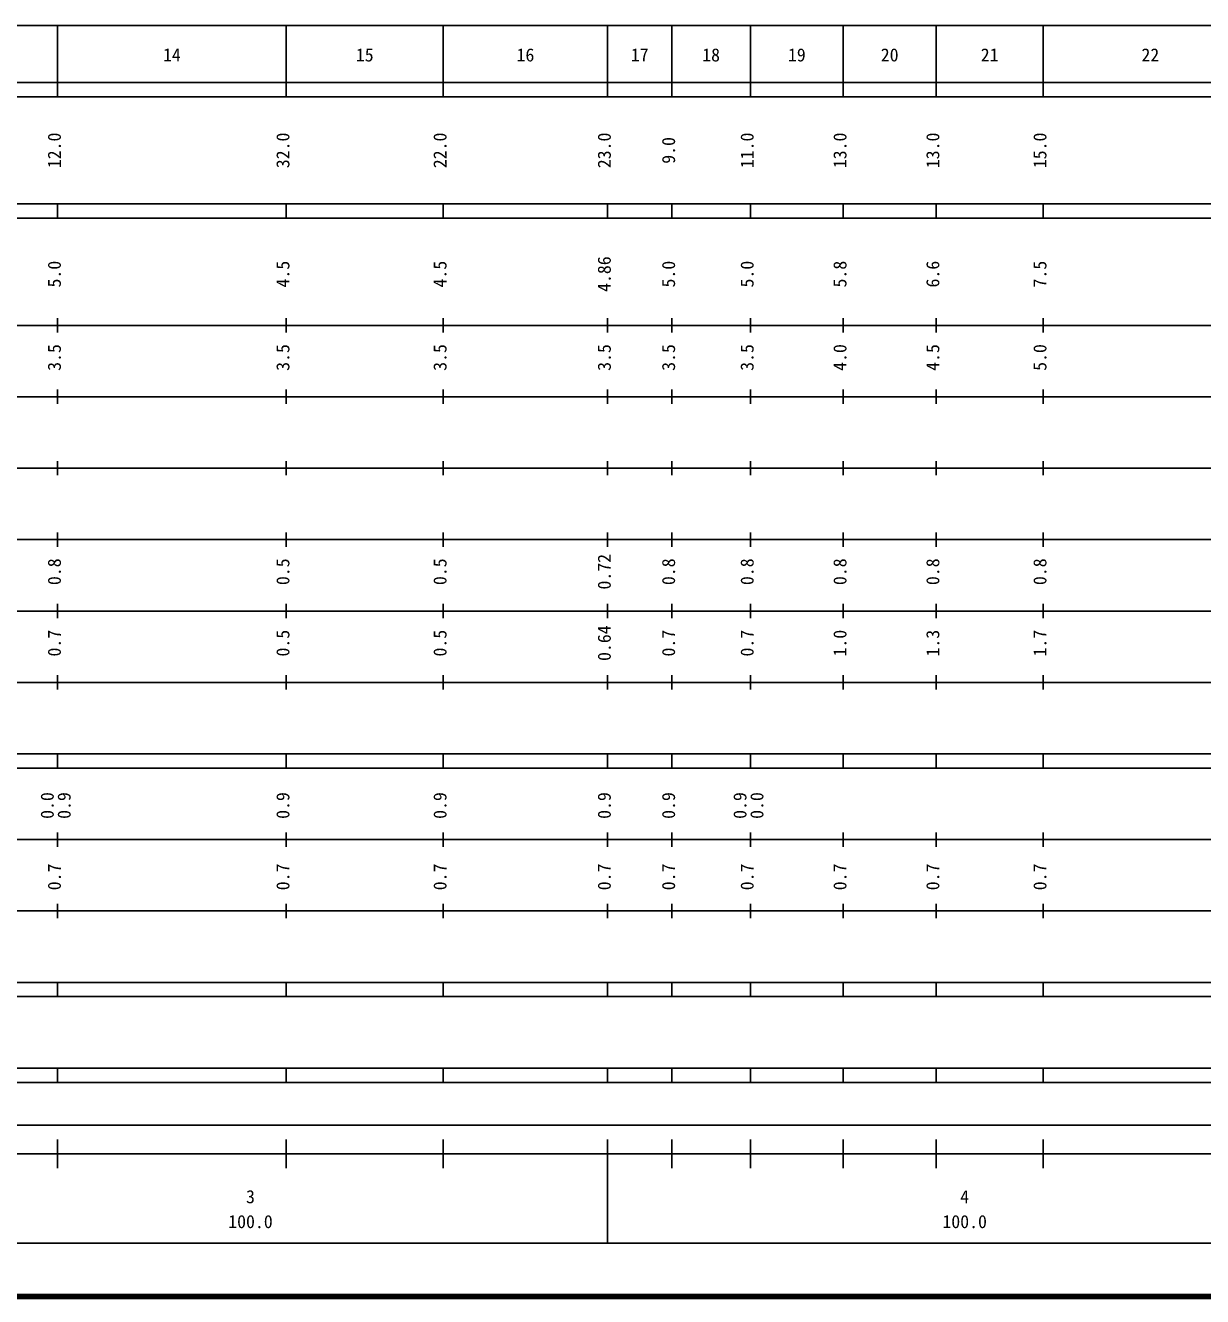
# Model space of a CAD drawing. Units: millimetres on the paper, enlarged 1000 times. Extents: x 40000 to 680000, y 20000 to 380000.
# Drawn here: x 286488 to 451313, y 20000 to 198000 of the extents above; entities that cross this region are included whole.
import ezdxf
from ezdxf.enums import TextEntityAlignment as Align

# ---------------------------------------------------------------- set-up
doc = ezdxf.new("R2010")
doc.units = ezdxf.units.MM
doc.header["$LTSCALE"] = 1000
doc.layers.add('M-TTL', color=2, linetype='Continuous', lineweight=140)
doc.layers.add('M-TTL-BAND', color=7, linetype='Continuous', lineweight=25)
doc.styles.add('ＭＳ ゴシック', font='')
doc.styles.get('ＭＳ ゴシック').set_extended_font_data('MS Gothic')

msp = doc.modelspace()

# ---------------------------------------------------------------- linework, layer by layer
at = {"layer": 'M-TTL'}
msp.add_line((40000, 20000), (680000, 20000), dxfattribs=at)
at = {"layer": 'M-TTL-BAND'}
for p, q in [((68000, 198000), (579000, 198000)), ((291000, 188000), (291000, 198000)), ((323000, 188000), (323000, 198000)), ((345000, 188000), (345000, 198000)), ((368000, 188000), (368000, 198000)), ((377000, 188000), (377000, 198000)), ((388000, 188000), (388000, 198000)), ((401000, 188000), (401000, 198000)), ((414000, 188000), (414000, 198000)), ((429000, 188000), (429000, 198000)), ((40000, 190000), (579000, 190000)), ((40000, 188000), (579000, 188000)), ((40000, 173000), (579000, 173000)), ((291000, 171000), (291000, 173000)), ((323000, 171000), (323000, 173000)), ((345000, 171000), (345000, 173000)), ((368000, 171000), (368000, 173000)), ((377000, 171000), (377000, 173000)), ((388000, 171000), (388000, 173000)), ((401000, 171000), (401000, 173000)), ((414000, 171000), (414000, 173000)), ((429000, 171000), (429000, 173000)), ((40000, 171000), (579000, 171000)), ((291000, 155000), (291000, 157000)), ((323000, 155000), (323000, 157000)), ((345000, 155000), (345000, 157000)), ((368000, 155000), (368000, 157000)), ((377000, 155000), (377000, 157000)), ((388000, 155000), (388000, 157000)), ((401000, 155000), (401000, 157000)), ((414000, 155000), (414000, 157000)), ((429000, 155000), (429000, 157000)), ((40000, 156000), (579000, 156000)), ((46000, 146000), (579000, 146000)), ((291000, 145000), (291000, 147000)), ((323000, 145000), (323000, 147000)), ((345000, 145000), (345000, 147000)), ((368000, 145000), (368000, 147000)), ((377000, 145000), (377000, 147000)), ((388000, 145000), (388000, 147000)), ((401000, 145000), (401000, 147000)), ((414000, 145000), (414000, 147000)), ((429000, 145000), (429000, 147000)), ((52000, 136000), (579000, 136000)), ((291000, 135000), (291000, 137000)), ((323000, 135000), (323000, 137000)), ((345000, 135000), (345000, 137000)), ((368000, 135000), (368000, 137000)), ((377000, 135000), (377000, 137000)), ((388000, 135000), (388000, 137000)), ((401000, 135000), (401000, 137000)), ((414000, 135000), (414000, 137000)), ((429000, 135000), (429000, 137000)), ((291000, 125000), (291000, 127000)), ((323000, 125000), (323000, 127000)), ((345000, 125000), (345000, 127000)), ((368000, 125000), (368000, 127000)), ((377000, 125000), (377000, 127000)), ((388000, 125000), (388000, 127000)), ((401000, 125000), (401000, 127000)), ((414000, 125000), (414000, 127000)), ((429000, 125000), (429000, 127000)), ((46000, 126000), (579000, 126000)), ((52000, 116000), (579000, 116000)), ((291000, 115000), (291000, 117000)), ((323000, 115000), (323000, 117000)), ((345000, 115000), (345000, 117000)), ((368000, 115000), (368000, 117000)), ((377000, 115000), (377000, 117000)), ((388000, 115000), (388000, 117000)), ((401000, 115000), (401000, 117000)), ((414000, 115000), (414000, 117000)), ((429000, 115000), (429000, 117000)), ((291000, 105000), (291000, 107000)), ((323000, 105000), (323000, 107000)), ((345000, 105000), (345000, 107000)), ((368000, 105000), (368000, 107000)), ((377000, 105000), (377000, 107000)), ((388000, 105000), (388000, 107000)), ((401000, 105000), (401000, 107000)), ((414000, 105000), (414000, 107000)), ((429000, 105000), (429000, 107000)), ((46000, 106000), (579000, 106000)), ((40000, 96000), (579000, 96000)), ((291000, 94000), (291000, 96000)), ((323000, 94000), (323000, 96000)), ((345000, 94000), (345000, 96000)), ((368000, 94000), (368000, 96000)), ((377000, 94000), (377000, 96000)), ((388000, 94000), (388000, 96000)), ((401000, 94000), (401000, 96000)), ((414000, 94000), (414000, 96000)), ((429000, 94000), (429000, 96000)), ((40000, 94000), (579000, 94000)), ((49000, 84000), (579000, 84000)), ((291000, 83000), (291000, 85000)), ((323000, 83000), (323000, 85000)), ((345000, 83000), (345000, 85000)), ((368000, 83000), (368000, 85000)), ((377000, 83000), (377000, 85000)), ((388000, 83000), (388000, 85000)), ((401000, 83000), (401000, 85000)), ((414000, 83000), (414000, 85000)), ((429000, 83000), (429000, 85000)), ((291000, 73000), (291000, 75000)), ((323000, 73000), (323000, 75000)), ((345000, 73000), (345000, 75000)), ((368000, 73000), (368000, 75000)), ((377000, 73000), (377000, 75000)), ((388000, 73000), (388000, 75000)), ((401000, 73000), (401000, 75000)), ((414000, 73000), (414000, 75000)), ((429000, 73000), (429000, 75000)), ((40000, 74000), (579000, 74000)), ((40000, 64000), (579000, 64000)), ((291000, 62000), (291000, 64000)), ((323000, 62000), (323000, 64000)), ((345000, 62000), (345000, 64000)), ((368000, 62000), (368000, 64000)), ((377000, 62000), (377000, 64000)), ((388000, 62000), (388000, 64000)), ((401000, 62000), (401000, 64000)), ((414000, 62000), (414000, 64000)), ((429000, 62000), (429000, 64000)), ((40000, 62000), (579000, 62000)), ((40000, 52000), (579000, 52000)), ((291000, 50000), (291000, 52000)), ((323000, 50000), (323000, 52000)), ((345000, 50000), (345000, 52000)), ((368000, 50000), (368000, 52000)), ((377000, 50000), (377000, 52000)), ((388000, 50000), (388000, 52000)), ((401000, 50000), (401000, 52000)), ((414000, 50000), (414000, 52000)), ((429000, 50000), (429000, 52000)), ((40000, 50000), (579000, 50000)), ((71000, 44000), (565000, 44000)), ((291000, 38000), (291000, 42000)), ((323000, 38000), (323000, 42000)), ((345000, 38000), (345000, 42000)), ((368000, 27500), (368000, 42000)), ((377000, 38000), (377000, 42000)), ((388000, 38000), (388000, 42000)), ((401000, 38000), (401000, 42000)), ((414000, 38000), (414000, 42000)), ((429000, 38000), (429000, 42000)), ((40000, 40000), (579000, 40000)), ((68000, 27500), (579000, 27500))]:
    msp.add_line(p, q, dxfattribs=at)

# ---------------------------------------------------------------- texts
at = {"layer": 'M-TTL-BAND', "style": 'ＭＳ ゴシック'}
for s, p in [('14', (307000, 192405)), ('15', (334000, 192405)), ('16', (356500, 192405)), ('17', (372500, 192405)), ('18', (382500, 192405)), ('19', (394500, 192405)), ('20', (407500, 192405)), ('21', (421500, 192405)), ('22', (444000, 192405)), ('3', (318000, 32523)), ('4', (418000, 32523)), ('100.0', (318000, 29033)), ('100.0', (418000, 29033))]:
    msp.add_text(s, height=1833, dxfattribs=at).set_placement(p, align=Align.BOTTOM_CENTER)
for s, p in [('12.0', (292000, 180500)), ('32.0', (324000, 180500)), ('22.0', (346000, 180500)), ('23.0', (369000, 180500)), ('9.0', (378000, 180500)), ('11.0', (389000, 180500)), ('13.0', (402000, 180500)), ('13.0', (415000, 180500)), ('15.0', (430000, 180500)), ('4.86', (369000, 163174)), ('5.0', (292000, 163174)), ('4.5', (324000, 163174)), ('4.5', (346000, 163174)), ('5.0', (378000, 163174)), ('5.0', (389000, 163174)), ('5.8', (402000, 163174)), ('6.6', (415000, 163174)), ('7.5', (430000, 163174)), ('3.5', (292000, 151500)), ('3.5', (324000, 151500)), ('3.5', (346000, 151500)), ('3.5', (369000, 151500)), ('3.5', (378000, 151500)), ('3.5', (389000, 151500)), ('4.0', (402000, 151500)), ('4.5', (415000, 151500)), ('5.0', (430000, 151500)), ('0.8', (292000, 121500)), ('0.5', (324000, 121500)), ('0.5', (346000, 121500)), ('0.72', (369000, 121500)), ('0.8', (378000, 121500)), ('0.8', (389000, 121500)), ('0.8', (402000, 121500)), ('0.8', (415000, 121500)), ('0.8', (430000, 121500)), ('0.7', (292000, 111500)), ('0.5', (324000, 111500)), ('0.5', (346000, 111500)), ('0.64', (369000, 111500)), ('0.7', (378000, 111500)), ('0.7', (389000, 111500)), ('1.0', (402000, 111500)), ('1.3', (415000, 111500)), ('1.7', (430000, 111500)), ('0.0', (291000, 88764)), ('0.9', (293370, 88764)), ('0.9', (324000, 88764)), ('0.9', (346000, 88764)), ('0.9', (369000, 88764)), ('0.9', (378000, 88764)), ('0.9', (388000, 88764)), ('0.0', (390370, 88764)), ('0.7', (292000, 78764)), ('0.7', (324000, 78764)), ('0.7', (346000, 78764)), ('0.7', (369000, 78764)), ('0.7', (378000, 78764)), ('0.7', (389000, 78764)), ('0.7', (402000, 78764)), ('0.7', (415000, 78764)), ('0.7', (430000, 78764))]:
    msp.add_text(s, height=1833, rotation=90, dxfattribs=at).set_placement(p, align=Align.BOTTOM_CENTER)

doc.saveas('drawing.dxf')
